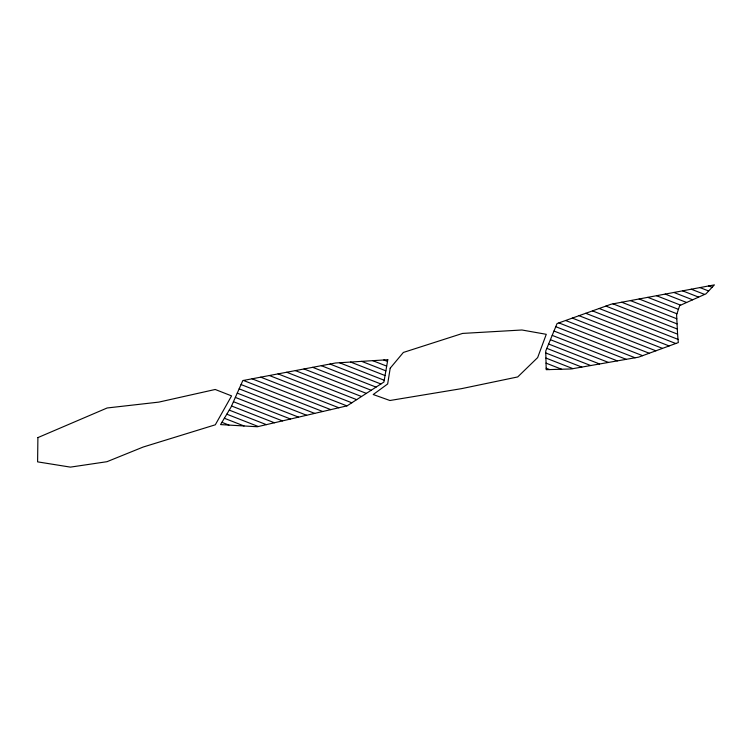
<?xml version="1.0" encoding="UTF-8"?>
<svg xmlns="http://www.w3.org/2000/svg" width="752" height="752" viewBox="0 0 752 752"><rect width="100%" height="100%" fill="white"/><g stroke="black" fill="none" stroke-linecap="round" stroke-linejoin="round"><path stroke-width="1.13" d="M708.647 285.957L712.106 287.311M699.962 287.584L708.647 290.986M691.267 289.21L704.615 294.436M682.572 290.836L698.617 297.115M673.886 292.462L692.62 299.804M665.191 294.088L686.623 302.483M656.505 295.715L680.626 305.171M647.81 297.35L678.426 309.335M639.115 298.976L676.932 313.781M630.43 300.603L676.8 318.763M621.735 302.229L677.063 323.896M613.049 303.855L677.317 329.028M605.896 306.083L677.571 334.151L678.313 342.574L638.551 357.172L571.05 368.969L546.206 369.674L545.745 350.996L557.072 323.548L611.132 304.212L714.4 284.876L705.987 293.825L679.686 305.594L676.603 314.768L677.58 334.217M599.184 308.489L678.031 339.368M592.473 310.886L675.766 343.504M585.761 313.293L669.13 345.939M579.04 315.69L662.503 348.373M572.328 318.096L655.876 350.808M565.617 320.493L649.239 353.243M558.905 322.899L642.612 355.677M555.775 326.697L635.111 357.773M553.989 331.03L626.228 359.324M552.203 335.364L617.345 360.875M550.408 339.697L608.471 362.426M548.622 344.021L599.588 363.977M546.836 348.355L590.705 365.538M545.792 352.979L581.822 367.089M545.924 358.055L572.939 368.64M546.046 363.131L561.622 369.241M546.168 368.217L549.646 369.58M383.821 359.973L387.506 361.411M372.748 360.669L386.688 366.121M361.665 361.355L385.87 370.839M350.592 362.05L385.052 375.549M339.509 362.746L384.225 380.258M329.987 364.043L380.897 383.981M321.33 365.688L376.047 387.111M312.682 367.324L371.206 390.25M304.024 368.969L366.356 393.381M295.367 370.604L361.515 396.511M286.709 372.249L356.674 399.65M278.052 373.885L351.823 402.781M269.395 375.53L346.898 405.883M260.737 377.166L338.851 407.763M252.08 378.811L330.795 409.633M243.422 380.446L322.74 411.513M241.063 384.554L314.684 413.393M239.155 388.84L306.637 415.264M237.256 393.127L298.582 417.144M235.348 397.413L290.526 419.014M233.449 401.7L282.47 420.894M231.55 405.986L274.414 422.774M229.257 410.113L266.368 424.645M226.813 414.192L258.312 426.525M224.359 418.262L244.052 425.97M221.915 422.333L228.946 425.087M37.901 437.598L37.6 461.86L70.415 467.124L106.963 461.7L143.171 447.036L215.298 424.805L231.578 395.89L215.204 389.48L158.804 402.113L107.141 407.979L37.901 437.598M390.213 368.17L387.656 383.962L373.208 394.527L389.921 400.506L461.766 388.605L517.733 376.931L537.652 357.595L546.272 334.311L521.935 329.996L462.593 333.418L403.363 352.444L390.213 368.17M387.797 359.729L383.924 382.025L347.095 405.836L257.325 426.751L220.562 424.589L230.986 407.236L242.83 380.559L335.561 362.99L387.797 359.729"/></g></svg>
